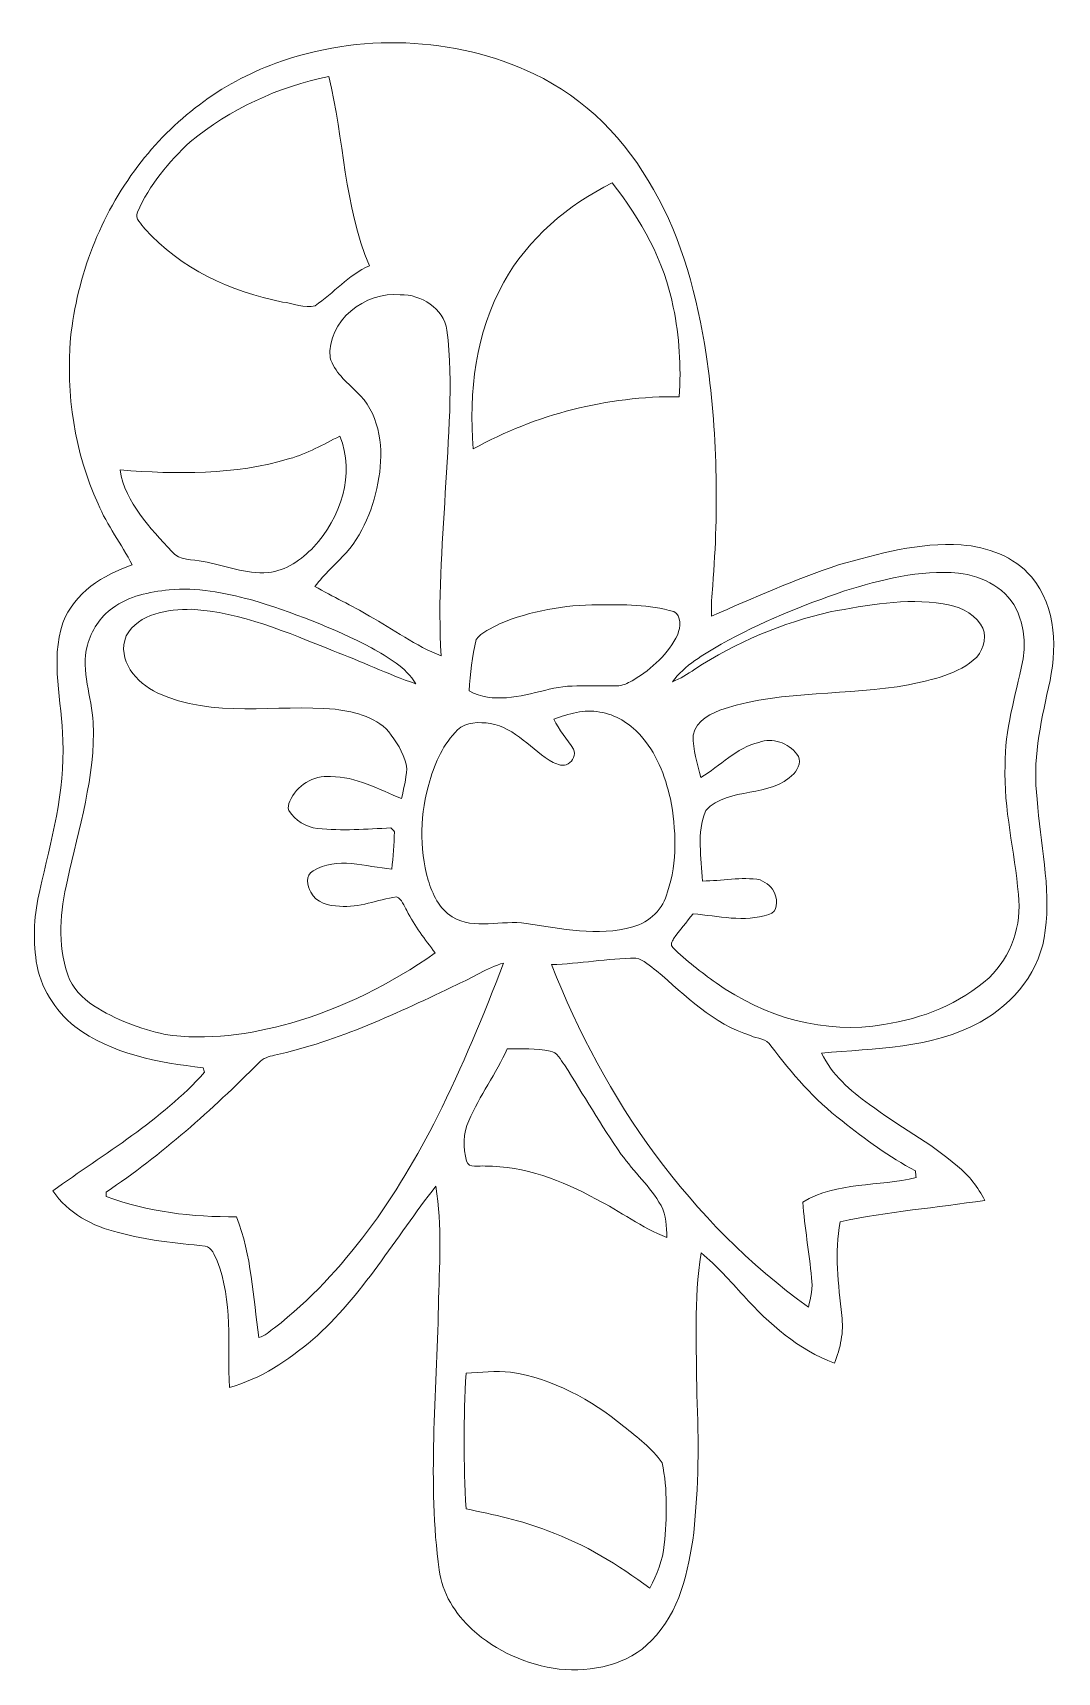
# Model space of a CAD drawing. Header units: centimetres. Extents: x -10.1 to 10.1, y -16.1 to 16.3.
import ezdxf

# ---------------------------------------------------------------- set-up
doc = ezdxf.new("R2010")
doc.units = ezdxf.units.CM
doc.header["$MEASUREMENT"] = 0
doc.layers.add('Layer 1', color=7, linetype='Continuous')

msp = doc.modelspace()

# ---------------------------------------------------------------- linework, layer by layer
at = {"layer": 'Layer 1', "color": 8, "lineweight": 9}
for points, knots in [([(-5.30346, 15.68955), (-3.6655, 16.29175), (-1.78096, 16.22542), (-0.19946, 15.48106), (-0.19946, 15.48106), (0.81054, 14.99987), (1.62969, 14.16802), (2.16345, 13.19083), (2.16345, 13.19083), (2.73918, 12.19317), (3.03057, 11.0604), (3.20555, 9.9301), (3.20555, 9.9301), (3.4271, 8.4181), (3.45885, 6.88105), (3.33467, 5.35881), (3.33467, 5.35881), (3.3195, 5.15561), (3.30292, 4.9517), (3.31139, 4.7478), (3.31139, 4.7478), (4.13583, 5.11469), (4.9645, 5.47664), (5.8214, 5.76239), (5.8214, 5.76239), (6.61092, 5.98746), (7.42089, 6.2143), (8.25063, 6.15926), (8.25063, 6.15926), (8.76673, 6.12434), (9.29343, 5.93066), (9.63669, 5.5292), (9.63669, 5.5292), (10.14646, 4.92772), (10.14787, 4.06905), (9.97605, 3.33669), (9.97605, 3.33669), (9.81414, 2.61455), (9.65574, 1.87195), (9.7517, 1.1283), (9.7517, 1.1283), (9.80708, 0.26329), (10.02827, -0.60067), (9.91221, -1.46956), (9.91221, -1.46956), (9.83213, -2.24496), (9.29202, -2.91596), (8.6221, -3.28249), (8.6221, -3.28249), (7.66607, -3.80813), (6.54318, -3.7993), (5.48661, -3.89244), (5.48661, -3.89244), (5.6877, -4.3186), (6.056, -4.63892), (6.43347, -4.90809), (6.43347, -4.90809), (6.99968, -5.33495), (7.63609, -5.66339), (8.17443, -6.12835), (8.17443, -6.12835), (8.40266, -6.31074), (8.58189, -6.54816), (8.71382, -6.80815), (8.71382, -6.80815), (7.76309, -6.95314), (6.80106, -7.02934), (5.85915, -7.23043), (5.85915, -7.23043), (5.73497, -7.84391), (5.82669, -8.46938), (5.88631, -9.08462), (5.88631, -9.08462), (5.93182, -9.40812), (5.86267, -9.73021), (5.74238, -10.03007), (5.74238, -10.03007), (5.03188, -9.76337), (4.44768, -9.25467), (3.9478, -8.69657), (3.9478, -8.69657), (3.67969, -8.4027), (3.41475, -8.10179), (3.10713, -7.84813), (3.10713, -7.84813), (2.95649, -8.77595), (3.02211, -9.72069), (3.01858, -10.65625), (3.01858, -10.65625), (3.06621, -11.56677), (3.05492, -12.48117), (2.95967, -13.38852), (2.95967, -13.38852), (2.8556, -14.14628), (2.68803, -14.9545), (2.12252, -15.51541), (2.12252, -15.51541), (1.66815, -16.0093), (0.93896, -16.14301), (0.29725, -16.08162), (0.29725, -16.08162), (-0.33457, -15.99519), (-0.94876, -15.73483), (-1.41866, -15.2981), (-1.41866, -15.2981), (-1.75944, -14.99401), (-2.01521, -14.57526), (-2.07553, -14.11877), (-2.07553, -14.11877), (-2.3066, -12.38663), (-2.12069, -10.64108), (-2.08823, -8.9033), (-2.08823, -8.9033), (-2.0713, -8.11308), (-2.01309, -7.31368), (-2.14009, -6.52981), (-2.14009, -6.52981), (-2.94089, -7.54652), (-3.59212, -8.69693), (-4.5718, -9.56264), (-4.5718, -9.56264), (-5.06075, -9.96551), (-5.60155, -10.34651), (-6.22315, -10.50703), (-6.22315, -10.50703), (-6.25772, -9.67306), (-6.15577, -8.79675), (-6.46621, -8.0016), (-6.46621, -8.0016), (-6.52336, -7.89576), (-6.56182, -7.73067), (-6.70328, -7.71444), (-6.70328, -7.71444), (-7.2776, -7.64812), (-7.85898, -7.60543), (-8.41672, -7.44245), (-8.41672, -7.44245), (-8.92613, -7.32921), (-9.41261, -7.05333), (-9.71706, -6.62259), (-9.71706, -6.62259), (-8.68801, -5.87823), (-7.5697, -5.22912), (-6.71422, -4.2738), (-6.71422, -4.2738), (-6.72127, -4.25193), (-6.73574, -4.20748), (-6.74279, -4.18525), (-6.74279, -4.18525), (-7.62509, -4.08012), (-8.55218, -3.91573), (-9.27926, -3.36892), (-9.27926, -3.36892), (-9.67085, -3.04648), (-9.96505, -2.59033), (-10.04056, -2.08268), (-10.04056, -2.08268), (-10.11005, -1.61455), (-10.08289, -1.13407), (-9.97212, -0.6744), (-9.97212, -0.6744), (-9.75268, 0.30103), (-9.468, 1.28035), (-9.51633, 2.29141), (-9.51633, 2.29141), (-9.52938, 3.0647), (-9.77173, 3.86303), (-9.51421, 4.6208), (-9.51421, 4.6208), (-9.29232, 5.21382), (-8.71835, 5.56765), (-8.14614, 5.7645), (-8.14614, 5.7645), (-8.3511, 6.17761), (-8.64497, 6.54203), (-8.81783, 6.97171), (-8.81783, 6.97171), (-9.28526, 7.99441), (-9.45706, 9.142), (-9.36287, 10.25925), (-9.36287, 10.25925), (-9.23023, 11.48021), (-8.77902, 12.67401), (-8.03149, 13.65191), (-8.03149, 13.65191), (-7.34251, 14.57301), (-6.38684, 15.29832), (-5.30346, 15.68955), (-5.30346, 15.68955), (-5.30346, 15.68955), (-5.30346, 15.68955), (-5.30346, 15.68955)], [0, 0, 0, 0, 0.02040816, 0.02040816, 0.02040816, 0.02040816, 0.04081633, 0.04081633, 0.04081633, 0.04081633, 0.06122449, 0.06122449, 0.06122449, 0.06122449, 0.08163265, 0.08163265, 0.08163265, 0.08163265, 0.10204082, 0.10204082, 0.10204082, 0.10204082, 0.12244898, 0.12244898, 0.12244898, 0.12244898, 0.14285714, 0.14285714, 0.14285714, 0.14285714, 0.16326531, 0.16326531, 0.16326531, 0.16326531, 0.18367347, 0.18367347, 0.18367347, 0.18367347, 0.20408163, 0.20408163, 0.20408163, 0.20408163, 0.2244898, 0.2244898, 0.2244898, 0.2244898, 0.24489796, 0.24489796, 0.24489796, 0.24489796, 0.26530612, 0.26530612, 0.26530612, 0.26530612, 0.28571429, 0.28571429, 0.28571429, 0.28571429, 0.30612245, 0.30612245, 0.30612245, 0.30612245, 0.32653061, 0.32653061, 0.32653061, 0.32653061, 0.34693878, 0.34693878, 0.34693878, 0.34693878, 0.36734694, 0.36734694, 0.36734694, 0.36734694, 0.3877551, 0.3877551, 0.3877551, 0.3877551, 0.40816327, 0.40816327, 0.40816327, 0.40816327, 0.42857143, 0.42857143, 0.42857143, 0.42857143, 0.44897959, 0.44897959, 0.44897959, 0.44897959, 0.46938776, 0.46938776, 0.46938776, 0.46938776, 0.48979592, 0.48979592, 0.48979592, 0.48979592, 0.51020408, 0.51020408, 0.51020408, 0.51020408, 0.53061224, 0.53061224, 0.53061224, 0.53061224, 0.55102041, 0.55102041, 0.55102041, 0.55102041, 0.57142857, 0.57142857, 0.57142857, 0.57142857, 0.59183673, 0.59183673, 0.59183673, 0.59183673, 0.6122449, 0.6122449, 0.6122449, 0.6122449, 0.63265306, 0.63265306, 0.63265306, 0.63265306, 0.65306122, 0.65306122, 0.65306122, 0.65306122, 0.67346939, 0.67346939, 0.67346939, 0.67346939, 0.69387755, 0.69387755, 0.69387755, 0.69387755, 0.71428571, 0.71428571, 0.71428571, 0.71428571, 0.73469388, 0.73469388, 0.73469388, 0.73469388, 0.75510204, 0.75510204, 0.75510204, 0.75510204, 0.7755102, 0.7755102, 0.7755102, 0.7755102, 0.79591837, 0.79591837, 0.79591837, 0.79591837, 0.81632653, 0.81632653, 0.81632653, 0.81632653, 0.83673469, 0.83673469, 0.83673469, 0.83673469, 0.85714286, 0.85714286, 0.85714286, 0.85714286, 0.87755102, 0.87755102, 0.87755102, 0.87755102, 0.89795918, 0.89795918, 0.89795918, 0.89795918, 0.91836735, 0.91836735, 0.91836735, 0.91836735, 0.93877551, 0.93877551, 0.93877551, 0.93877551, 0.95918367, 0.95918367, 0.95918367, 0.95918367, 1, 1, 1, 1]), ([(-6.99609, 14.13416), (-7.42154, 13.73869), (-7.80677, 13.27902), (-8.04031, 12.7428), (-8.04031, 12.7428), (-8.09957, 12.61333), (-7.95776, 12.50362), (-7.89144, 12.41331), (-7.89144, 12.41331), (-7.19329, 11.6252), (-6.19175, 11.1673), (-5.17292, 10.96515), (-5.17292, 10.96515), (-4.96302, 10.94822), (-4.73795, 10.83216), (-4.52734, 10.89072), (-4.52734, 10.89072), (-4.16116, 11.14366), (-3.86729, 11.49679), (-3.45419, 11.68306), (-3.45419, 11.68306), (-3.95725, 12.87192), (-3.95372, 14.18707), (-4.25571, 15.42673), (-4.25571, 15.42673), (-5.25372, 15.22459), (-6.2108, 14.78503), (-6.99609, 14.13416), (-6.99609, 14.13416), (-6.99609, 14.13416), (-6.99609, 14.13416), (-6.99609, 14.13416)], [0, 0, 0, 0, 0.11111111, 0.11111111, 0.11111111, 0.11111111, 0.22222222, 0.22222222, 0.22222222, 0.22222222, 0.33333333, 0.33333333, 0.33333333, 0.33333333, 0.44444444, 0.44444444, 0.44444444, 0.44444444, 0.55555556, 0.55555556, 0.55555556, 0.55555556, 0.66666667, 0.66666667, 0.66666667, 0.66666667, 0.77777778, 0.77777778, 0.77777778, 0.77777778, 1, 1, 1, 1]), ([(-0.7953, 11.35639), (-1.35939, 10.36367), (-1.49239, 9.17904), (-1.40102, 8.05756), (-1.40102, 8.05756), (-0.16171, 8.74724), (1.2554, 9.1046), (2.67321, 9.09261), (2.67321, 9.09261), (2.71378, 9.68492), (2.67462, 10.28253), (2.55609, 10.86391), (2.55609, 10.86391), (2.38111, 11.77443), (1.91474, 12.59852), (1.34782, 13.32136), (1.34782, 13.32136), (0.46941, 12.88532), (-0.31799, 12.22281), (-0.7953, 11.35639), (-0.7953, 11.35639), (-0.7953, 11.35639), (-0.7953, 11.35639), (-0.7953, 11.35639)], [0, 0, 0, 0, 0.14285714, 0.14285714, 0.14285714, 0.14285714, 0.28571429, 0.28571429, 0.28571429, 0.28571429, 0.42857143, 0.42857143, 0.42857143, 0.42857143, 0.57142857, 0.57142857, 0.57142857, 0.57142857, 0.71428571, 0.71428571, 0.71428571, 0.71428571, 1, 1, 1, 1]), ([(-4.23065, 9.86342), (-4.14775, 9.58367), (-3.90821, 9.38646), (-3.70748, 9.18786), (-3.70748, 9.18786), (-3.27145, 8.79804), (-3.17867, 8.15105), (-3.25028, 7.59824), (-3.25028, 7.59824), (-3.32683, 7.02427), (-3.52862, 6.44819), (-3.91139, 6.0051), (-3.91139, 6.0051), (-4.11564, 5.78073), (-4.3453, 5.58035), (-4.53157, 5.33976), (-4.53157, 5.33976), (-4.17914, 5.12986), (-3.80203, 4.96546), (-3.45066, 4.75309), (-3.45066, 4.75309), (-2.98041, 4.4878), (-2.5412, 4.15831), (-2.03355, 3.96428), (-2.03355, 3.96428), (-2.10375, 5.0406), (-2.0145, 6.11869), (-1.95347, 7.19325), (-1.95347, 7.19325), (-1.89667, 8.26358), (-1.78731, 9.34238), (-1.91996, 10.41094), (-1.91996, 10.41094), (-1.99651, 10.84098), (-2.42513, 11.11967), (-2.84353, 11.10803), (-2.84353, 11.10803), (-3.53744, 11.18388), (-4.29521, 10.58874), (-4.23065, 9.86342), (-4.23065, 9.86342), (-4.23065, 9.86342), (-4.23065, 9.86342), (-4.23065, 9.86342)], [0, 0, 0, 0, 0.08333333, 0.08333333, 0.08333333, 0.08333333, 0.16666667, 0.16666667, 0.16666667, 0.16666667, 0.25, 0.25, 0.25, 0.25, 0.33333333, 0.33333333, 0.33333333, 0.33333333, 0.41666667, 0.41666667, 0.41666667, 0.41666667, 0.5, 0.5, 0.5, 0.5, 0.58333333, 0.58333333, 0.58333333, 0.58333333, 0.66666667, 0.66666667, 0.66666667, 0.66666667, 0.75, 0.75, 0.75, 0.75, 0.83333333, 0.83333333, 0.83333333, 0.83333333, 1, 1, 1, 1]), ([(-5.03216, 7.86671), (-6.1159, 7.53757), (-7.26596, 7.55732), (-8.38356, 7.64269), (-8.38356, 7.64269), (-8.28055, 6.98582), (-7.78772, 6.49899), (-7.3605, 6.02838), (-7.3605, 6.02838), (-7.21057, 5.84353), (-6.94811, 5.88198), (-6.73997, 5.82836), (-6.73997, 5.82836), (-6.31029, 5.76592), (-5.90106, 5.56801), (-5.45833, 5.61316), (-5.45833, 5.61316), (-5.10025, 5.64809), (-4.79756, 5.86822), (-4.5545, 6.11869), (-4.5545, 6.11869), (-4.02921, 6.6909), (-3.72441, 7.56297), (-4.03944, 8.3119), (-4.03944, 8.3119), (-4.36435, 8.15105), (-4.67868, 7.96019), (-5.03216, 7.86671), (-5.03216, 7.86671), (-5.03216, 7.86671), (-5.03216, 7.86671), (-5.03216, 7.86671)], [0, 0, 0, 0, 0.11111111, 0.11111111, 0.11111111, 0.11111111, 0.22222222, 0.22222222, 0.22222222, 0.22222222, 0.33333333, 0.33333333, 0.33333333, 0.33333333, 0.44444444, 0.44444444, 0.44444444, 0.44444444, 0.55555556, 0.55555556, 0.55555556, 0.55555556, 0.66666667, 0.66666667, 0.66666667, 0.66666667, 0.77777778, 0.77777778, 0.77777778, 0.77777778, 1, 1, 1, 1]), ([(5.94134, 5.24874), (5.10279, 4.96405), (4.27906, 4.62856), (3.50506, 4.19676), (3.50506, 4.19676), (3.15334, 3.9918), (2.78398, 3.7833), (2.53739, 3.44887), (2.53739, 3.44887), (2.69579, 3.51202), (2.8369, 3.60868), (2.98013, 3.69934), (2.98013, 3.69934), (3.79293, 4.23698), (4.70944, 4.61585), (5.65806, 4.83388), (5.65806, 4.83388), (6.39219, 4.96899), (7.14679, 5.1161), (7.89361, 4.99085), (7.89361, 4.99085), (8.17265, 4.95417), (8.46829, 4.83282), (8.63197, 4.59363), (8.63197, 4.59363), (8.77027, 4.39501), (8.71241, 4.11527), (8.5579, 3.94205), (8.5579, 3.94205), (8.19207, 3.59351), (7.68195, 3.49262), (7.2057, 3.39349), (7.2057, 3.39349), (6.00626, 3.16771), (4.75213, 3.29647), (3.57879, 2.92182), (3.57879, 2.92182), (3.3135, 2.83998), (3.01117, 2.69252), (2.94802, 2.39301), (2.94802, 2.39301), (2.9385, 2.1062), (3.03798, 1.83244), (3.10325, 1.55657), (3.10325, 1.55657), (3.48425, 1.78764), (3.80175, 2.14606), (4.24872, 2.25225), (4.24872, 2.25225), (4.51612, 2.35949), (4.82974, 2.2399), (5.00225, 2.02189), (5.00225, 2.02189), (5.09997, 1.90582), (5.03118, 1.73155), (4.94087, 1.63207), (4.94087, 1.63207), (4.4752, 1.14488), (3.65887, 1.38865), (3.19709, 0.90675), (3.19709, 0.90675), (3.01223, 0.45837), (3.11171, -0.02493), (3.13429, -0.4906), (3.13429, -0.4906), (3.51494, -0.48919), (3.89735, -0.4017), (4.27694, -0.46626), (4.27694, -0.46626), (4.39512, -0.52658), (4.52529, -0.60913), (4.56622, -0.7446), (4.56622, -0.7446), (4.61772, -0.88712), (4.62478, -1.10337), (4.44733, -1.15206), (4.44733, -1.15206), (3.9612, -1.31363), (3.44262, -1.18345), (2.94732, -1.13618), (2.94732, -1.13618), (2.82067, -1.30305), (2.68274, -1.46215), (2.56244, -1.6336), (2.56244, -1.6336), (2.53281, -1.6844), (2.48765, -1.76061), (2.54868, -1.80611), (2.54868, -1.80611), (2.80691, -2.06857), (3.1036, -2.29047), (3.40346, -2.5032), (3.40346, -2.5032), (4.3482, -3.18654), (5.56352, -3.52908), (6.72239, -3.328), (6.72239, -3.328), (7.47946, -3.21335), (8.22523, -2.91842), (8.79955, -2.4023), (8.79955, -2.4023), (9.23946, -1.98567), (9.45324, -1.35808), (9.38093, -0.75871), (9.38093, -0.75871), (9.31002, 0.09537), (9.0853, 0.93462), (9.1167, 1.79752), (9.1167, 1.79752), (9.10717, 2.49814), (9.32341, 3.16877), (9.46136, 3.84786), (9.46136, 3.84786), (9.53367, 4.16607), (9.49486, 4.50685), (9.37599, 4.80883), (9.37599, 4.80883), (9.19043, 5.2872), (8.67925, 5.54578), (8.19454, 5.60293), (8.19454, 5.60293), (7.42583, 5.66573), (6.66807, 5.47875), (5.94134, 5.24874), (5.94134, 5.24874), (5.94134, 5.24874), (5.94134, 5.24874), (5.94134, 5.24874)], [0, 0, 0, 0, 0.03030303, 0.03030303, 0.03030303, 0.03030303, 0.06060606, 0.06060606, 0.06060606, 0.06060606, 0.09090909, 0.09090909, 0.09090909, 0.09090909, 0.12121212, 0.12121212, 0.12121212, 0.12121212, 0.15151515, 0.15151515, 0.15151515, 0.15151515, 0.18181818, 0.18181818, 0.18181818, 0.18181818, 0.21212121, 0.21212121, 0.21212121, 0.21212121, 0.24242424, 0.24242424, 0.24242424, 0.24242424, 0.27272727, 0.27272727, 0.27272727, 0.27272727, 0.3030303, 0.3030303, 0.3030303, 0.3030303, 0.33333333, 0.33333333, 0.33333333, 0.33333333, 0.36363636, 0.36363636, 0.36363636, 0.36363636, 0.39393939, 0.39393939, 0.39393939, 0.39393939, 0.42424242, 0.42424242, 0.42424242, 0.42424242, 0.45454545, 0.45454545, 0.45454545, 0.45454545, 0.48484848, 0.48484848, 0.48484848, 0.48484848, 0.51515152, 0.51515152, 0.51515152, 0.51515152, 0.54545455, 0.54545455, 0.54545455, 0.54545455, 0.57575758, 0.57575758, 0.57575758, 0.57575758, 0.60606061, 0.60606061, 0.60606061, 0.60606061, 0.63636364, 0.63636364, 0.63636364, 0.63636364, 0.66666667, 0.66666667, 0.66666667, 0.66666667, 0.6969697, 0.6969697, 0.6969697, 0.6969697, 0.72727273, 0.72727273, 0.72727273, 0.72727273, 0.75757576, 0.75757576, 0.75757576, 0.75757576, 0.78787879, 0.78787879, 0.78787879, 0.78787879, 0.81818182, 0.81818182, 0.81818182, 0.81818182, 0.84848485, 0.84848485, 0.84848485, 0.84848485, 0.87878788, 0.87878788, 0.87878788, 0.87878788, 0.90909091, 0.90909091, 0.90909091, 0.90909091, 0.93939394, 0.93939394, 0.93939394, 0.93939394, 1, 1, 1, 1]), ([(-7.41413, 5.27026), (-7.80395, 5.22722), (-8.21035, 5.15102), (-8.53102, 4.90902), (-8.53102, 4.90902), (-8.78114, 4.73545), (-8.95435, 4.46522), (-9.03161, 4.17312), (-9.03161, 4.17312), (-9.1639, 3.66019), (-8.94764, 3.1543), (-8.91379, 2.64419), (-8.91379, 2.64419), (-8.87003, 1.57915), (-9.20271, 0.55362), (-9.4253, -0.47508), (-9.4253, -0.47508), (-9.56854, -1.08432), (-9.62393, -1.7412), (-9.41967, -2.34303), (-9.41967, -2.34303), (-9.33112, -2.60338), (-9.13073, -2.81012), (-8.9032, -2.95688), (-8.9032, -2.95688), (-8.47528, -3.23134), (-7.99092, -3.41443), (-7.49562, -3.52309), (-7.49562, -3.52309), (-6.66412, -3.65502), (-5.81357, -3.52168), (-5.00817, -3.30401), (-5.00817, -3.30401), (-3.98829, -3.00344), (-3.02133, -2.52648), (-2.15349, -1.9137), (-2.15349, -1.9137), (-2.3514, -1.64242), (-2.5666, -1.38101), (-2.71194, -1.07586), (-2.71194, -1.07586), (-2.77121, -0.98026), (-2.80966, -0.85114), (-2.91902, -0.8021), (-2.91902, -0.8021), (-3.29438, -0.85361), (-3.65598, -1.03141), (-4.04227, -0.98484), (-4.04227, -0.98484), (-4.25711, -0.98626), (-4.50653, -0.9157), (-4.61447, -0.71285), (-4.61447, -0.71285), (-4.68679, -0.58091), (-4.72454, -0.37277), (-4.56685, -0.28952), (-4.56685, -0.28952), (-4.10259, 0.0047), (-3.51698, -0.21014), (-3.0111, -0.25388), (-3.0111, -0.25388), (-2.98252, -0.00976), (-2.973, 0.23648), (-2.9543, 0.4813), (-2.9543, 0.4813), (-2.97899, 0.50847), (-3.00334, 0.53563), (-3.02768, 0.5628), (-3.02768, 0.5628), (-3.51063, 0.53493), (-3.99641, 0.50282), (-4.47936, 0.54692), (-4.47936, 0.54692), (-4.70408, 0.5829), (-4.92527, 0.70461), (-5.04416, 0.90287), (-5.04416, 0.90287), (-5.07732, 0.96179), (-5.04945, 1.03058), (-5.02934, 1.08844), (-5.02934, 1.08844), (-4.89811, 1.39817), (-4.55944, 1.61055), (-4.22113, 1.57527), (-4.22113, 1.57527), (-3.71595, 1.58585), (-3.27321, 1.31562), (-2.81601, 1.14312), (-2.81601, 1.14312), (-2.77756, 1.33644), (-2.72783, 1.52976), (-2.71476, 1.72661), (-2.71476, 1.72661), (-2.73099, 1.97814), (-2.8841, 2.19545), (-3.02027, 2.39689), (-3.02027, 2.39689), (-3.27568, 2.75037), (-3.72583, 2.85479), (-4.13258, 2.91018), (-4.13258, 2.91018), (-5.29851, 3.01566), (-6.54982, 2.71545), (-7.64943, 3.23544), (-7.64943, 3.23544), (-8.05618, 3.42488), (-8.45941, 3.88596), (-8.2615, 4.35869), (-8.2615, 4.35869), (-8.01773, 4.81095), (-7.43247, 4.88361), (-6.97104, 4.88609), (-6.97104, 4.88609), (-5.98785, 4.83035), (-5.07555, 4.4257), (-4.17279, 4.06658), (-4.17279, 4.06658), (-3.62281, 3.85986), (-3.09259, 3.60092), (-2.53591, 3.41254), (-2.53591, 3.41254), (-2.73381, 3.7452), (-3.08553, 3.93324), (-3.40903, 4.12197), (-3.40903, 4.12197), (-4.17456, 4.51708), (-4.9796, 4.83493), (-5.80617, 5.07694), (-5.80617, 5.07694), (-6.32898, 5.21558), (-6.87014, 5.3253), (-7.41413, 5.27026), (-7.41413, 5.27026), (-7.41413, 5.27026), (-7.41413, 5.27026), (-7.41413, 5.27026)], [0, 0, 0, 0, 0.02857143, 0.02857143, 0.02857143, 0.02857143, 0.05714286, 0.05714286, 0.05714286, 0.05714286, 0.08571429, 0.08571429, 0.08571429, 0.08571429, 0.11428571, 0.11428571, 0.11428571, 0.11428571, 0.14285714, 0.14285714, 0.14285714, 0.14285714, 0.17142857, 0.17142857, 0.17142857, 0.17142857, 0.2, 0.2, 0.2, 0.2, 0.22857143, 0.22857143, 0.22857143, 0.22857143, 0.25714286, 0.25714286, 0.25714286, 0.25714286, 0.28571429, 0.28571429, 0.28571429, 0.28571429, 0.31428571, 0.31428571, 0.31428571, 0.31428571, 0.34285714, 0.34285714, 0.34285714, 0.34285714, 0.37142857, 0.37142857, 0.37142857, 0.37142857, 0.4, 0.4, 0.4, 0.4, 0.42857143, 0.42857143, 0.42857143, 0.42857143, 0.45714286, 0.45714286, 0.45714286, 0.45714286, 0.48571429, 0.48571429, 0.48571429, 0.48571429, 0.51428571, 0.51428571, 0.51428571, 0.51428571, 0.54285714, 0.54285714, 0.54285714, 0.54285714, 0.57142857, 0.57142857, 0.57142857, 0.57142857, 0.6, 0.6, 0.6, 0.6, 0.62857143, 0.62857143, 0.62857143, 0.62857143, 0.65714286, 0.65714286, 0.65714286, 0.65714286, 0.68571429, 0.68571429, 0.68571429, 0.68571429, 0.71428571, 0.71428571, 0.71428571, 0.71428571, 0.74285714, 0.74285714, 0.74285714, 0.74285714, 0.77142857, 0.77142857, 0.77142857, 0.77142857, 0.8, 0.8, 0.8, 0.8, 0.82857143, 0.82857143, 0.82857143, 0.82857143, 0.85714286, 0.85714286, 0.85714286, 0.85714286, 0.88571429, 0.88571429, 0.88571429, 0.88571429, 0.91428571, 0.91428571, 0.91428571, 0.91428571, 0.94285714, 0.94285714, 0.94285714, 0.94285714, 1, 1, 1, 1]), ([(-0.88032, 4.59822), (-1.03942, 4.50861), (-1.2331, 4.43912), (-1.34316, 4.28884), (-1.34316, 4.28884), (-1.42466, 3.95581), (-1.4557, 3.61185), (-1.48145, 3.27072), (-1.48145, 3.27072), (-1.01931, 3.01601), (-0.47004, 3.16488), (0.01327, 3.28236), (0.01327, 3.28236), (0.48987, 3.42488), (0.99152, 3.35256), (1.48047, 3.37338), (1.48047, 3.37338), (1.58912, 3.38149), (1.68296, 3.44182), (1.77574, 3.49297), (1.77574, 3.49297), (2.13417, 3.70993), (2.4559, 4.00697), (2.64428, 4.38619), (2.64428, 4.38619), (2.69544, 4.53225), (2.72401, 4.75521), (2.56561, 4.84058), (2.56561, 4.84058), (2.08231, 4.98169), (1.57113, 4.97922), (1.07195, 4.97499), (1.07195, 4.97499), (0.40591, 4.97463), (-0.26508, 4.85644), (-0.88032, 4.59822), (-0.88032, 4.59822), (-0.88032, 4.59822), (-0.88032, 4.59822), (-0.88032, 4.59822)], [0, 0, 0, 0, 0.09090909, 0.09090909, 0.09090909, 0.09090909, 0.18181818, 0.18181818, 0.18181818, 0.18181818, 0.27272727, 0.27272727, 0.27272727, 0.27272727, 0.36363636, 0.36363636, 0.36363636, 0.36363636, 0.45454545, 0.45454545, 0.45454545, 0.45454545, 0.54545455, 0.54545455, 0.54545455, 0.54545455, 0.63636364, 0.63636364, 0.63636364, 0.63636364, 0.72727273, 0.72727273, 0.72727273, 0.72727273, 0.81818182, 0.81818182, 0.81818182, 0.81818182, 1, 1, 1, 1]), ([(0.19248, 2.71474), (0.29267, 2.49672), (0.46412, 2.32386), (0.58018, 2.11572), (0.58018, 2.11572), (0.63839, 2.01483), (0.5703, 1.88007), (0.4747, 1.82892), (0.4747, 1.82892), (0.38157, 1.77247), (0.26832, 1.81128), (0.18013, 1.85784), (0.18013, 1.85784), (-0.24603, 2.0935), (-0.56106, 2.54294), (-1.06376, 2.62655), (-1.06376, 2.62655), (-1.28072, 2.65759), (-1.54213, 2.66394), (-1.70935, 2.49814), (-1.70935, 2.49814), (-1.98804, 2.2265), (-2.15843, 1.86243), (-2.25721, 1.49025), (-2.25721, 1.49025), (-2.45512, 0.85772), (-2.47417, 0.16663), (-2.29108, -0.47155), (-2.29108, -0.47155), (-2.20676, -0.74918), (-2.07518, -1.03811), (-1.818, -1.19651), (-1.818, -1.19651), (-1.37879, -1.46956), (-0.83516, -1.25154), (-0.35468, -1.33091), (-0.35468, -1.33091), (0.34029, -1.42228), (1.06172, -1.6022), (1.75458, -1.39336), (1.75458, -1.39336), (2.08654, -1.31257), (2.36241, -1.03776), (2.44108, -0.70509), (2.44108, -0.70509), (2.64076, -0.11207), (2.6143, 0.53246), (2.49788, 1.13924), (2.49788, 1.13924), (2.39487, 1.5982), (2.21601, 2.05646), (1.89216, 2.40571), (1.89216, 2.40571), (1.68755, 2.63501), (1.41097, 2.80646), (1.1037, 2.85091), (1.1037, 2.85091), (0.79432, 2.91829), (0.48352, 2.81281), (0.19248, 2.71474), (0.19248, 2.71474), (0.19248, 2.71474), (0.19248, 2.71474), (0.19248, 2.71474)], [0, 0, 0, 0, 0.05882353, 0.05882353, 0.05882353, 0.05882353, 0.11764706, 0.11764706, 0.11764706, 0.11764706, 0.17647059, 0.17647059, 0.17647059, 0.17647059, 0.23529412, 0.23529412, 0.23529412, 0.23529412, 0.29411765, 0.29411765, 0.29411765, 0.29411765, 0.35294118, 0.35294118, 0.35294118, 0.35294118, 0.41176471, 0.41176471, 0.41176471, 0.41176471, 0.47058824, 0.47058824, 0.47058824, 0.47058824, 0.52941176, 0.52941176, 0.52941176, 0.52941176, 0.58823529, 0.58823529, 0.58823529, 0.58823529, 0.64705882, 0.64705882, 0.64705882, 0.64705882, 0.70588235, 0.70588235, 0.70588235, 0.70588235, 0.76470588, 0.76470588, 0.76470588, 0.76470588, 0.82352941, 0.82352941, 0.82352941, 0.82352941, 0.88235294, 0.88235294, 0.88235294, 0.88235294, 1, 1, 1, 1]), ([(-1.71993, -2.53918), (-2.8841, -3.09517), (-4.06202, -3.65467), (-5.32744, -3.93831), (-5.32744, -3.93831), (-5.4421, -3.95736), (-5.55957, -3.9951), (-5.6386, -4.08471), (-5.6386, -4.08471), (-6.57099, -5.01957), (-7.56018, -5.90822), (-8.65943, -6.64341), (-8.65943, -6.64341), (-8.65979, -6.66492), (-8.66014, -6.70761), (-8.66014, -6.72878), (-8.66014, -6.72878), (-7.8364, -7.03605), (-6.95446, -7.14153), (-6.07886, -7.132), (-6.07886, -7.132), (-5.78712, -7.89576), (-5.75149, -8.72055), (-5.6393, -9.52137), (-5.6393, -9.52137), (-5.51724, -9.49949), (-5.43222, -9.39401), (-5.33027, -9.33298), (-5.33027, -9.33298), (-3.92726, -8.23196), (-2.90597, -6.72631), (-2.10622, -5.14904), (-2.10622, -5.14904), (-1.62292, -4.15879), (-1.18406, -3.14561), (-0.80306, -2.11196), (-0.80306, -2.11196), (-1.12762, -2.20898), (-1.4116, -2.40301), (-1.71993, -2.53918), (-1.71993, -2.53918), (-1.71993, -2.53918), (-1.71993, -2.53918), (-1.71993, -2.53918)], [0, 0, 0, 0, 0.08333333, 0.08333333, 0.08333333, 0.08333333, 0.16666667, 0.16666667, 0.16666667, 0.16666667, 0.25, 0.25, 0.25, 0.25, 0.33333333, 0.33333333, 0.33333333, 0.33333333, 0.41666667, 0.41666667, 0.41666667, 0.41666667, 0.5, 0.5, 0.5, 0.5, 0.58333333, 0.58333333, 0.58333333, 0.58333333, 0.66666667, 0.66666667, 0.66666667, 0.66666667, 0.75, 0.75, 0.75, 0.75, 0.83333333, 0.83333333, 0.83333333, 0.83333333, 1, 1, 1, 1]), ([(0.14697, -2.1423), (1.18167, -4.80226), (2.89229, -7.2463), (5.22803, -8.91882), (5.22803, -8.91882), (5.27354, -8.73008), (5.32151, -8.53782), (5.29047, -8.34238), (5.29047, -8.34238), (5.24672, -7.84002), (5.14936, -7.34367), (5.11761, -6.84026), (5.11761, -6.84026), (5.79388, -6.43632), (6.61586, -6.53863), (7.35739, -6.35871), (7.35739, -6.35871), (7.35246, -6.31321), (7.34787, -6.2677), (7.34328, -6.22289), (7.34328, -6.22289), (6.82399, -5.95126), (6.35268, -5.59742), (5.89301, -5.23653), (5.89301, -5.23653), (5.34727, -4.82025), (4.89959, -4.29285), (4.48437, -3.75027), (4.48437, -3.75027), (4.4057, -3.6007), (4.2152, -3.61446), (4.08326, -3.54849), (4.08326, -3.54849), (3.34984, -3.31953), (2.79527, -2.75685), (2.22659, -2.26895), (2.22659, -2.26895), (2.09889, -2.17264), (1.97224, -2.04952), (1.8142, -2.01461), (1.8142, -2.01461), (1.2561, -2.02095), (0.70506, -2.12819), (0.14697, -2.1423), (0.14697, -2.1423), (0.14697, -2.1423), (0.14697, -2.1423), (0.14697, -2.1423)], [0, 0, 0, 0, 0.07692308, 0.07692308, 0.07692308, 0.07692308, 0.15384615, 0.15384615, 0.15384615, 0.15384615, 0.23076923, 0.23076923, 0.23076923, 0.23076923, 0.30769231, 0.30769231, 0.30769231, 0.30769231, 0.38461538, 0.38461538, 0.38461538, 0.38461538, 0.46153846, 0.46153846, 0.46153846, 0.46153846, 0.53846154, 0.53846154, 0.53846154, 0.53846154, 0.61538462, 0.61538462, 0.61538462, 0.61538462, 0.69230769, 0.69230769, 0.69230769, 0.69230769, 0.76923077, 0.76923077, 0.76923077, 0.76923077, 0.84615385, 0.84615385, 0.84615385, 0.84615385, 1, 1, 1, 1]), ([(-0.72863, -3.80672), (-0.94417, -4.30272), (-1.27719, -4.73699), (-1.48921, -5.23371), (-1.48921, -5.23371), (-1.61057, -5.481), (-1.59893, -5.76993), (-1.53331, -6.03098), (-1.53331, -6.03098), (-1.48992, -6.19256), (-1.27331, -6.10824), (-1.16466, -6.13011), (-1.16466, -6.13011), (-0.38537, -6.13188), (0.35828, -6.40951), (1.03068, -6.78416), (1.03068, -6.78416), (1.50622, -7.01982), (1.93061, -7.3539), (2.42909, -7.54299), (2.42909, -7.54299), (2.42239, -7.3285), (2.41886, -7.10166), (2.31373, -6.9094), (2.31373, -6.9094), (2.09959, -6.53616), (1.77857, -6.24406), (1.52668, -5.89834), (1.52668, -5.89834), (1.12275, -5.32719), (0.78126, -4.71583), (0.40344, -4.12775), (0.40344, -4.12775), (0.32442, -4.02544), (0.25986, -3.87798), (0.11804, -3.85293), (0.11804, -3.85293), (-0.16065, -3.7993), (-0.4464, -3.81342), (-0.72863, -3.80672), (-0.72863, -3.80672), (-0.72863, -3.80672), (-0.72863, -3.80672), (-0.72863, -3.80672)], [0, 0, 0, 0, 0.08333333, 0.08333333, 0.08333333, 0.08333333, 0.16666667, 0.16666667, 0.16666667, 0.16666667, 0.25, 0.25, 0.25, 0.25, 0.33333333, 0.33333333, 0.33333333, 0.33333333, 0.41666667, 0.41666667, 0.41666667, 0.41666667, 0.5, 0.5, 0.5, 0.5, 0.58333333, 0.58333333, 0.58333333, 0.58333333, 0.66666667, 0.66666667, 0.66666667, 0.66666667, 0.75, 0.75, 0.75, 0.75, 0.83333333, 0.83333333, 0.83333333, 0.83333333, 1, 1, 1, 1]), ([(-1.54284, -10.2241), (-1.59258, -11.11839), (-1.59293, -12.01692), (-1.54284, -12.91156), (-1.54284, -12.91156), (-0.99568, -13.02269), (-0.44711, -13.1391), (0.07394, -13.34583), (0.07394, -13.34583), (0.8049, -13.60724), (1.46918, -14.01964), (2.09113, -14.47931), (2.09113, -14.47931), (2.22801, -14.20873), (2.35112, -13.9258), (2.37688, -13.61959), (2.37688, -13.61959), (2.42591, -13.08301), (2.45026, -12.52986), (2.33419, -12.00104), (2.33419, -12.00104), (2.13734, -11.71212), (1.84454, -11.50045), (1.57748, -11.27891), (1.57748, -11.27891), (0.93331, -10.74833), (0.16955, -10.33805), (-0.66124, -10.20611), (-0.66124, -10.20611), (-0.95476, -10.18177), (-1.24968, -10.20752), (-1.54284, -10.2241)], [0, 0, 0, 0, 0.11111111, 0.11111111, 0.11111111, 0.11111111, 0.22222222, 0.22222222, 0.22222222, 0.22222222, 0.33333333, 0.33333333, 0.33333333, 0.33333333, 0.44444444, 0.44444444, 0.44444444, 0.44444444, 0.55555556, 0.55555556, 0.55555556, 0.55555556, 0.66666667, 0.66666667, 0.66666667, 0.66666667, 0.77777778, 0.77777778, 0.77777778, 0.77777778, 1, 1, 1, 1])]:
    msp.add_open_spline(points, degree=3, knots=knots, dxfattribs=at)

doc.saveas('drawing.dxf')
